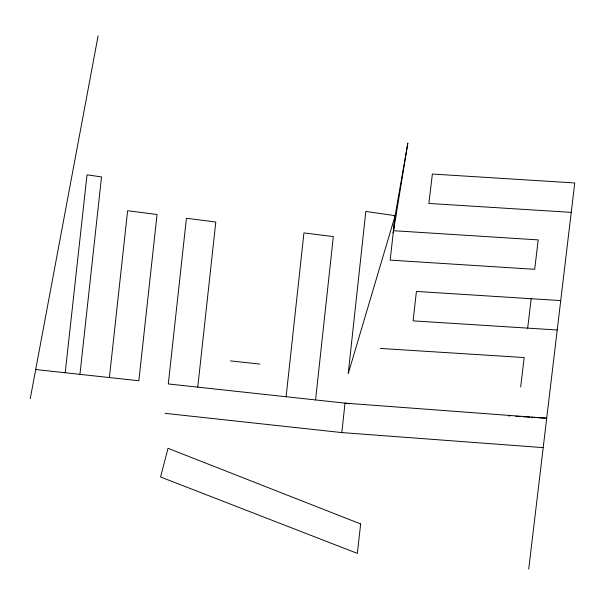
<?xml version="1.0" encoding="UTF-8"?>
<svg xmlns="http://www.w3.org/2000/svg" width="605" height="605" viewBox="0 0 605 605"><rect width="100%" height="100%" fill="white"/><g stroke="black" fill="none" stroke-linecap="round" stroke-linejoin="round"><path stroke-width="0.91" d="M393.56 230.702L538.2 239.898L534.699 269.308L390.18 260.127L395.125 215.705L407.846 142.999L393.205 232.864L395.02 216.605M65.219 372.748L87.022 174.792L101.534 176.94L79.943 374.351M109.399 377.55L127.61 210.729L157.058 214.503L138.847 380.749L35.695 369.542M197.752 387.139L215.796 222.02L186.423 218.261L168.303 383.941L345.016 403.134L546.708 418.221L531.704 417.276M286.112 396.736L303.937 232.902L333.332 236.6L315.56 399.935M165.097 413.351L341.817 432.583L345.016 403.134L349.637 403.807M520.671 386.95L524.172 357.54L380.28 348.435M527.681 328.122L531.19 298.719M528.717 569.101L574.75 182.96L432.378 174.036L428.877 203.446L571.241 212.363M30.25 398.672L98.093 35.899M395.125 215.705L348.208 373.686L365.828 211.425L395.988 215.796M560.729 300.587L416.414 291.436L413.117 320.869L557.22 329.997M508.261 415.801L510.136 415.915M515.762 416.27L520.451 416.565M523.264 416.747L529.829 417.163M341.817 432.583L543.199 447.632M230.422 360.89L259.863 364.089M360.64 523.953L357.351 553.394L160.575 476.997L168.008 448.305L360.64 523.953"/></g></svg>
